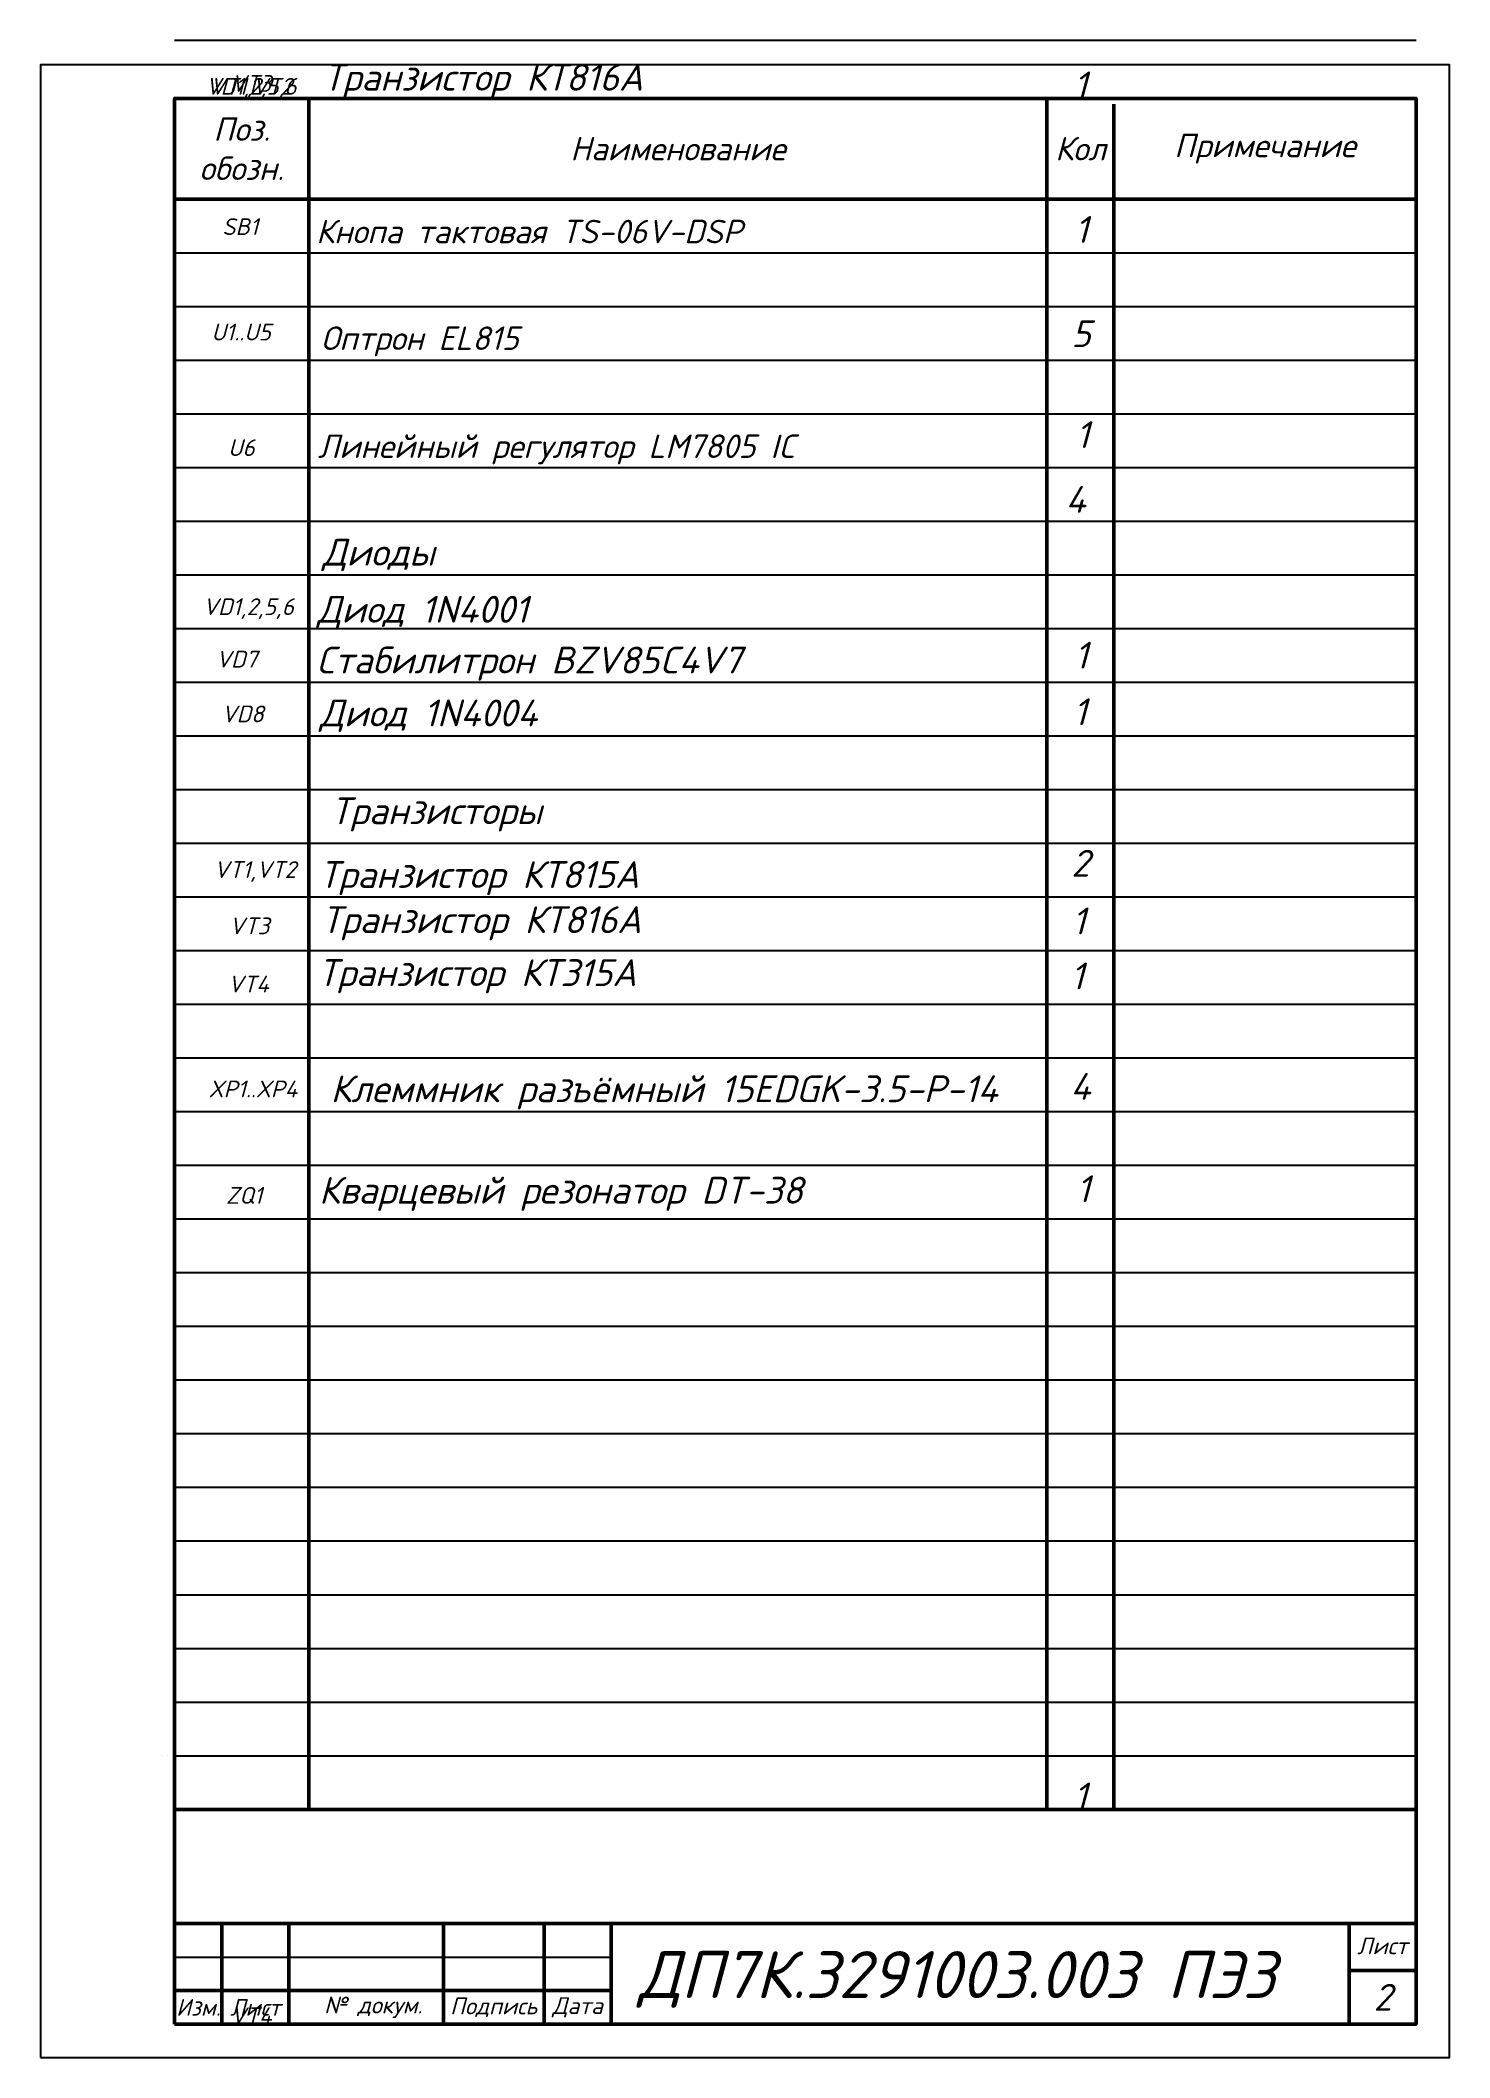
# Model space of a CAD drawing. Header units: millimetres. Extents: x 241 to 451, y 0 to 301.
import ezdxf

# ---------------------------------------------------------------- set-up
doc = ezdxf.new("R2010")
doc.units = ezdxf.units.MM
doc.styles.get("Standard").update_dxf_attribs({"font": 'isocpeui.ttf'})
doc.styles.add('Мой', font='isocpeui.ttf')

msp = doc.modelspace()

# ---------------------------------------------------------------- linework, layer by layer
for p, q in [((261, 300.65), (446, 300.65)), ((261, 277), (261, 269)), ((261, 269), (446, 269)), ((261, 261), (446, 261)), ((261, 253), (261, 245)), ((261, 253), (446, 253)), ((261, 245), (446, 245)), ((261, 237), (446, 237)), ((261, 229), (446, 229)), ((261, 221), (446, 221)), ((261, 213), (446, 213)), ((261, 205), (446, 205)), ((261, 197), (446, 197)), ((261, 189), (446, 189)), ((261, 181), (446, 181)), ((261, 173), (446, 173)), ((261, 165), (446, 165)), ((261, 157), (446, 157)), ((261, 149), (446, 149)), ((261, 141), (446, 141)), ((261, 133), (446, 133)), ((261, 125), (446, 125)), ((261, 117), (446, 117)), ((261, 109), (446, 109)), ((261, 101), (446, 101)), ((261, 93), (446, 93)), ((261, 85), (446, 85)), ((261, 77), (446, 77)), ((261, 69), (446, 69)), ((261, 61), (446, 61)), ((261, 53), (446, 53)), ((259, 45), (259, 45)), ((260, 45), (260, 45)), ((261, 5), (261, 45)), ((261, 45), (446, 45)), ((356, 45), (356, 45)), ((261.05, 15), (326.05, 15))]:
    msp.add_line(p, q)
at = {"lineweight": 50}
for p, q in [((281, 292), (281, 37)), ((391, 292), (391, 37)), ((400.96, 291.13), (400.96, 37)), ((261, 277), (446, 277)), ((261, 37), (446, 37)), ((261.05, 20), (446.05, 20)), ((268.05, 20), (268.05, 5)), ((278.05, 20), (278.05, 5)), ((301.05, 20), (301.05, 5)), ((316.05, 20), (316.05, 5)), ((326.05, 20), (326.05, 5)), ((436.05, 20), (436.05, 5)), ((446.05, 13), (436.05, 13)), ((261.05, 10), (326.05, 10)), ((261.05, 5), (446.05, 5))]:
    msp.add_line(p, q, dxfattribs=at)
msp.add_lwpolyline([(241, 0), (451, 0), (451, 297), (241, 297)], close=True)
msp.add_lwpolyline([(261, 5), (446, 5), (446, 292), (261, 292)], close=True, dxfattribs=at)

# ---------------------------------------------------------------- texts
at = {"style": 'Мой'}
for s, width, insert, char_height, attachment_point in [('VD1,2,5,6', 22.772, (272.39, 293.5), 2.5, 5), ('VT1,VT2', 22.772, (272.39, 293.5), 2.5, 5), ('VT3', 22.772, (272.39, 294.22), 2.5, 5), ('Транзистор КТ816А', 110, (283.18, 294.6), 4, 4), ('1', 9.9619, (395.98, 294), 4, 5), ('1', 9.9619, (395.98, 294), 4, 5), ('Кол', 10, (396, 284.5), 3.5, 5), ('Примечание', 45.0381, (423.48, 284.5), 3.5, 5), ('SB1', 22.772, (270.78, 272.88), 2.5, 5), ('{\\H1.4x;Кнопа тактовая TS-06V-DSP}', 110, (282.08, 272.15), 2.5, 4), ('1', 9.9619, (396.13, 272.46), 4, 5), ('5', 9.9619, (396.07, 256.92), 4, 5), ('U1..U5', 22.772, (270.92, 257.17), 2.5, 5), ('{\\H1.4x;Оптрон EL815}', 110, (282.81, 255.78), 2.5, 4), ('1', 9.9619, (396.3, 241.89), 4, 5), ('U6', 22.772, (270.95, 239.94), 2.5, 5), ('{\\H1.4x;Линейный регулятор LM7805 IC}', 110, (282.35, 239.68), 2.5, 4), ('4', 9.9619, (395.26, 232.23), 4, 5), ('Диоды', 110, (283.03, 223.95), 4, 4), ('VD1,2,5,6', 22.772, (272, 215.95), 2.5, 5), ('Диод 1N4001', 110, (282.26, 215.44), 4, 4), ('1', 9.9619, (396.09, 209.01), 4, 5), ('VD7', 22.772, (270.24, 208.42), 2.5, 5), ('Стабилитрон BZV85C4V7', 110, (282.17, 207.75), 4, 4), ('VD8', 22.772, (271.14, 200.26), 2.5, 5), ('Диод 1N4004', 110, (282.63, 199.99), 4, 4), ('1', 9.9619, (395.91, 200.58), 4, 5), ('Транзисторы', 110, (284.3, 185.28), 4, 4), ('VT1,VT2', 22.772, (272.98, 176.77), 2.5, 5), ('Транзистор КТ815А', 110, (282.58, 175.78), 4, 4), ('2', 9.9619, (395.98, 178), 4, 5), ('Транзистор КТ816А', 110, (282.93, 169.05), 4, 4), ('1', 9.9619, (395.74, 169.41), 4, 5), ('VT3', 22.772, (272.14, 168.67), 2.5, 5), ('Транзистор КТ315А', 110, (282.39, 161.16), 4, 4), ('1', 9.9619, (395.51, 161.21), 4, 5), ('VT4', 22.772, (272, 160), 2.5, 5), ('XP1..XP4', 22.772, (272.67, 144.37), 2.5, 5), ('Клеммник разъёмный 15EDGK-3.5-P-14', 106.7631, (284.24, 143.85), 4, 4), ('4', 9.9619, (395.98, 144.74), 4, 5), ('ZQ1', 22.772, (271.36, 128.51), 2.5, 5), ('Кварцевый резонатор DT-38', 106.7631, (282.52, 128.73), 4, 4), ('1', 9.9619, (396.4, 129.49), 4, 5), ('1', 9.9619, (395.98, 39), 4, 5), ('ДП7К.3291003.003 ПЭ3', 101.8586, (330.13, 15.88), 7, 1), ('2', 9.9464, (441.03, 9), 4, 5), ('VT4', 22.772, (272.39, 6.25), 2.5, 5), ('VT4', 22.772, (272.39, 6.25), 2.5, 5)]:
    msp.add_mtext_dynamic_manual_height_columns(s, width=width, gutter_width=12.5, heights=[0], dxfattribs=dict(at, insert=insert, char_height=char_height, attachment_point=attachment_point))
at = {"attachment_point": 5}
for s, width, insert, char_height in [('\\pxqc;{\\fISOCPEUR|b0|i1|c204|p34;Поз.\\Pобозн.}', 20, (271, 284.5), 3.5), ('{\\fISOCPEUR|b0|i1|c204|p34;Наименование}', 110, (336, 284.5), 3.5), ('Лист', 17, (440.98, 16.66), 2.5), ('№ докум.', 20.8786, (290.61, 7.5), 2.5), ('Изм.', 7, (264.55, 7.5), 2.5), ('Лист', 10, (273.05, 7.5), 2.5), ('Подпись', 15, (308.55, 7.5), 2.5), ('Дата', 10, (321.05, 7.5), 2.5)]:
    msp.add_mtext_dynamic_manual_height_columns(s, width=width, gutter_width=12.5, heights=[0], dxfattribs=dict(at, insert=insert, char_height=char_height))

doc.saveas('drawing.dxf')
